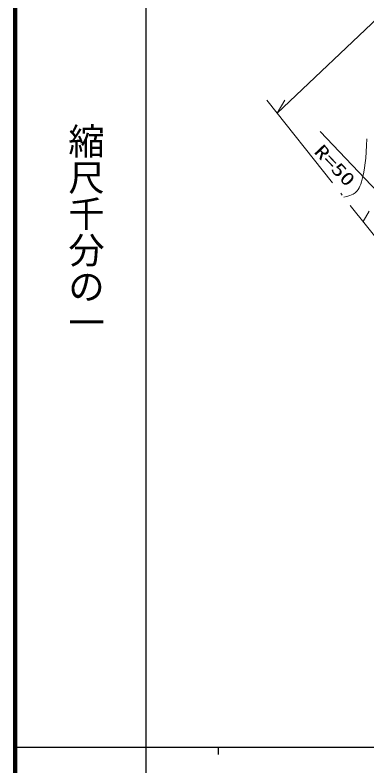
# Model space of a CAD drawing. Units: millimetres, scale not verified. Extents: x 40000 to 680000, y 20000 to 380000.
# Drawn here: x 40000 to 88480, y 202409 to 305873 of the extents above; entities that cross this region are included whole.
import ezdxf
from ezdxf.enums import TextEntityAlignment as Align

# ---------------------------------------------------------------- set-up
doc = ezdxf.new("R2010")
doc.units = ezdxf.units.MM
doc.header["$LTSCALE"] = 1000
doc.linetypes.add('USER1', pattern=[18.5, 14.557377, -1.819672, 0.303279, -1.819672])
for name, color, linetype, lineweight in [('M-BGD', 7, 'Continuous', 13), ('M-BMK', 2, 'USER1', 13), ('M-STR-HTXT', 7, 'Continuous', 13), ('M-TTL', 2, 'Continuous', 140), ('M-TTL-BAND', 7, 'Continuous', 25)]:
    doc.layers.add(name, color=color, linetype=linetype, lineweight=lineweight)
doc.styles.add('@ＭＳ ゴシック', font='')
doc.styles.add('ＭＳ ゴシック', font='')
doc.styles.get('@ＭＳ ゴシック').set_extended_font_data('@MS Gothic')
doc.styles.get('ＭＳ ゴシック').set_extended_font_data('MS Gothic')

msp = doc.modelspace()

# ---------------------------------------------------------------- linework, layer by layer
at = {"layer": 'M-BGD'}
for points in [[(85293, 280765), (85718, 280878), (86128, 281008), (86360, 281101), (86586, 281213), (86854, 281392), (87002, 281525), (87136, 281672), (87268, 281850), (87391, 282051), (87512, 282293), (87622, 282560), (87739, 282909), (87839, 283269), (87924, 283633), (88046, 284232), (88146, 284824), (88237, 285488), (88307, 286155), (88374, 287032), (88421, 287901), (88459, 288815)], [(87955, 277406), (88760, 278851)]]:
    msp.add_lwpolyline(points, dxfattribs=at)
at = {"layer": 'M-BMK'}
msp.add_line((74691, 294149), (107024, 253334), dxfattribs=at)
at = {"layer": 'M-STR-HTXT'}
for p, q in [((76119, 292346), (121836, 335734)), ((76119, 292346), (77174, 294139)), ((98497, 272440), (82016, 289835))]:
    msp.add_line(p, q, dxfattribs=at)
at = {"layer": 'M-TTL'}
msp.add_line((40000, 380000), (40000, 20000), dxfattribs=at)
at = {"layer": 'M-TTL-BAND'}
for p, q in [((58000, 370000), (58000, 20000)), ((40000, 205000), (579000, 205000)), ((68000, 205000), (68000, 204000))]:
    msp.add_line(p, q, dxfattribs=at)

# ---------------------------------------------------------------- texts
at = {"layer": 'M-STR-HTXT', "style": 'ＭＳ ゴシック', "width": 1.35}
msp.add_text('R=50', height=1833, rotation=313.454, dxfattribs=at).set_placement((80682, 286586), align=Align.BOTTOM_LEFT)
at = {"layer": 'M-TTL-BAND', "style": '@ＭＳ ゴシック'}
msp.add_text('縮尺千分の一', height=3666, rotation=270, dxfattribs=at).set_placement((49777, 261030), align=Align.MIDDLE_RIGHT)

doc.saveas('drawing.dxf')
